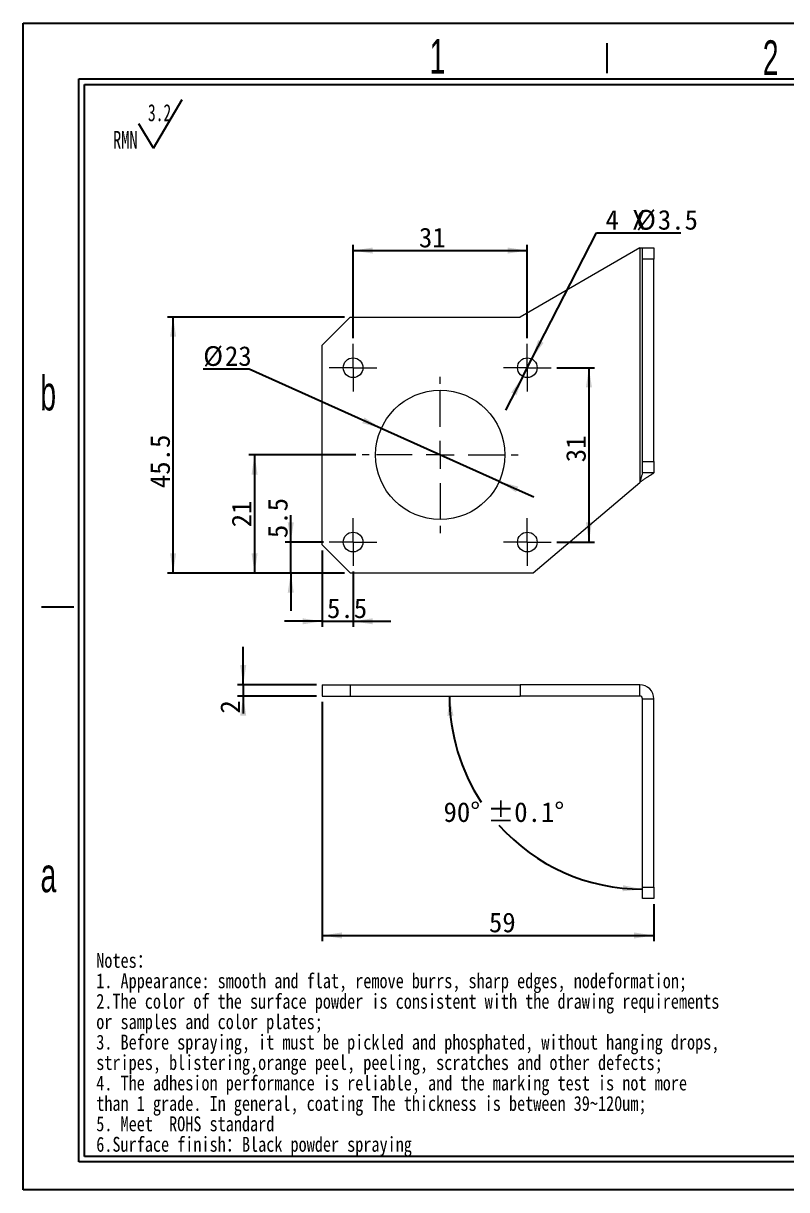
# Model space of a CAD drawing. Header units: millimetres. Extents: x 2 to 295, y 1 to 209.
# Drawn here: x 1.8 to 137.6, y 1.3 to 208.7 of the extents above; entities that cross this region are included whole.
import ezdxf

# ---------------------------------------------------------------- set-up
doc = ezdxf.new("R2010")
doc.units = ezdxf.units.MM
doc.linetypes.add('CENTER', pattern=[10.16, 6.35, -1.27, 1.27, -1.27])
doc.layers.add('DIM', color=5, linetype='Continuous')
doc.layers.add('SLD-0', color=179, linetype='Continuous')
doc.layers.add('中心线', color=1, linetype='CENTER', lineweight=15)
doc.styles.add('SLDTEXTSTYLE0', font='SIMSUN.TTC', dxfattribs={"width": 0.67})
doc.styles.add('SLDTEXTSTYLE14', font='SIMSUN.TTC')
doc.styles.add('SLDTEXTSTYLE3', font='SIMSUN.TTC', dxfattribs={"width": 0.8, "bigfont": 'bigfont'})
doc.styles.add('SLDTEXTSTYLE4', font='SIMSUN.TTC', dxfattribs={"width": 0.8})
doc.styles.add('SLDTEXTSTYLE7', font='GOTHIC.TTF', dxfattribs={"width": 0.61171})
doc.dimstyles.new('SLDDIMSTYLE0', dxfattribs={"dimtxt": 3.5, "dimasz": 3.5, "dimexe": 0, "dimexo": 0.0625, "dimgap": 0.875, "dimtad": 2, "dimrnd": 1e-09, "dimzin": 12, "dimdsep": 46, "dimtxsty": 'SLDTEXTSTYLE0', "dimsah": 1, "dimcen": 0.09, "dimadec": 0, "dimazin": 3, "dimtfac": 1, "dimtofl": 0, "dimtmove": 0, "dimatfit": 3, "dimfxl": 0, "dimfrac": 2, "dimtolj": 1, "dimtzin": 12, "dimarcsym": 0})
doc.dimstyles.new('SLDDIMSTYLE1', dxfattribs={"dimtxt": 3.5, "dimasz": 3.5, "dimexe": 0, "dimexo": 0.0625, "dimgap": 0.875, "dimtad": 2, "dimrnd": 1e-09, "dimzin": 12, "dimdsep": 46, "dimtxsty": 'SLDTEXTSTYLE0', "dimsah": 1, "dimcen": 0.09, "dimadec": 0, "dimazin": 3, "dimtfac": 1, "dimtmove": 0, "dimatfit": 0, "dimfxl": 0, "dimfrac": 2, "dimtolj": 1, "dimtzin": 12, "dimarcsym": 0})
doc.dimstyles.new('SLDDIMSTYLE2', dxfattribs={"dimtxt": 3.5, "dimasz": 3.5, "dimexe": 0, "dimexo": 0.0625, "dimgap": 0.875, "dimtad": 0, "dimtih": 1, "dimtoh": 1, "dimrnd": 1e-09, "dimzin": 12, "dimdsep": 46, "dimtxsty": 'SLDTEXTSTYLE0', "dimsah": 1, "dimcen": 0, "dimadec": 0, "dimazin": 3, "dimtfac": 1, "dimtmove": 0, "dimatfit": 3, "dimfxl": 0, "dimfrac": 2, "dimtolj": 1, "dimtzin": 12, "dimarcsym": 0})
doc.dimstyles.new('SLDDIMSTYLE3', dxfattribs={"dimtxt": 3.5, "dimasz": 3.5, "dimexe": 0, "dimexo": 0.0625, "dimgap": 0.875, "dimtad": 0, "dimtih": 1, "dimtoh": 1, "dimdec": 4, "dimzin": 12, "dimdsep": 46, "dimtxsty": 'SLDTEXTSTYLE0', "dimsah": 1, "dimcen": 0.09, "dimadec": 1, "dimazin": 3, "dimtol": 1, "dimtp": 0.1, "dimtm": 0.1, "dimtfac": 1, "dimtdec": 1, "dimtofl": 0, "dimtmove": 0, "dimatfit": 3, "dimfxl": 0, "dimfrac": 2, "dimtolj": 1, "dimarcsym": 0})

# ---------------------------------------------------------------- blocks, each defined once
blk = doc.blocks.new('SW_NOTE_0')
at = {"layer": 'SLD-0', "color": 0}
for q in [(12.27, 9.26), (4.6, 4.92)]:
    blk.add_line((7.16, 0.59), q, dxfattribs=at)
at = {"layer": 'SLD-0', "color": 0, "attachment_point": 1, "style": 'SLDTEXTSTYLE0'}
for s, insert, char_height in [('3.2', (6.19, 8.45), 3.032), ('RMN', (0, 3.69), 3.175)]:
    blk.add_mtext(s, dxfattribs=dict(at, insert=insert, char_height=char_height))
blk = doc.blocks.new('SW_NOTE_1')
at = {"layer": 'SLD-0', "color": 0, "char_height": 2.6458, "attachment_point": 1}
for s, insert, style in [('Notes\\M+18146', (0, 3.08), 'SLDTEXTSTYLE3'), ('1. Appearance: smooth and flat, remove burrs, sharp edges, nodeformation;', (0, -0.55), 'SLDTEXTSTYLE4'), ('2.The color of the surface powder is consistent with the drawing requirements ', (0, -4.19), 'SLDTEXTSTYLE4'), ('or samples and color plates;', (0, -7.82), 'SLDTEXTSTYLE4'), ('3. Before spraying, it must be pickled and phosphated, without hanging drops, ', (0, -11.45), 'SLDTEXTSTYLE4'), ('stripes, blistering,orange peel, peeling, scratches and other defects;', (0, -15.08), 'SLDTEXTSTYLE4'), ('4. The adhesion performance is reliable, and the marking test is not more ', (0, -18.72), 'SLDTEXTSTYLE4'), ('than 1 grade. In general, coating The thickness is between 39~120um;', (0, -22.35), 'SLDTEXTSTYLE4'), ('5. Meet  ROHS standard', (0, -25.98), 'SLDTEXTSTYLE4'), ('6.Surface finish\\M+18146Black powder spraying', (0, -29.62), 'SLDTEXTSTYLE3')]:
    blk.add_mtext(s, dxfattribs=dict(at, insert=insert, style=style))
blk = doc.blocks.new('_D')
at = {"layer": 'DIM'}
for p, q in [((58.99, 156.44), (27.47, 156.44)), ((28.47, 110.94), (28.47, 156.44)), ((58.99, 110.94), (27.47, 110.94))]:
    blk.add_line(p, q, dxfattribs=at)
for points in [[(28.47, 156.44), (27.93, 152.94), (29.01, 152.94)], [(28.47, 110.94), (29.01, 114.44), (27.93, 114.44)]]:
    blk.add_solid(points, dxfattribs=at)
at = {"layer": 'DIM', "insert": (24.39, 126.02), "char_height": 3.5, "attachment_point": 1, "rotation": 90, "style": 'SLDTEXTSTYLE14'}
blk.add_mtext('45.5', dxfattribs=at)
blk = doc.blocks.new('_D_1')
at = {"layer": 'DIM'}
for p, q in [((60.99, 131.94), (41.96, 131.94)), ((42.96, 131.94), (42.96, 110.94)), ((58.99, 110.94), (41.96, 110.94))]:
    blk.add_line(p, q, dxfattribs=at)
for points in [[(42.96, 131.94), (42.42, 128.44), (43.5, 128.44)], [(42.96, 110.94), (43.5, 114.44), (42.42, 114.44)]]:
    blk.add_solid(points, dxfattribs=at)
at = {"layer": 'DIM', "insert": (38.89, 119.06), "char_height": 3.5, "attachment_point": 1, "rotation": 90, "style": 'SLDTEXTSTYLE14'}
blk.add_mtext('21', dxfattribs=at)
blk = doc.blocks.new('_D_2')
at = {"layer": 'DIM'}
for p, q in [((49.4, 116.44), (49.4, 121.22)), ((55.24, 116.44), (48.4, 116.44)), ((49.4, 110.94), (49.4, 116.44)), ((58.99, 110.94), (48.4, 110.94)), ((49.4, 110.94), (49.4, 104.21))]:
    blk.add_line(p, q, dxfattribs=at)
for points in [[(49.4, 116.44), (49.94, 119.94), (48.86, 119.94)], [(49.4, 110.94), (48.86, 107.44), (49.94, 107.44)]]:
    blk.add_solid(points, dxfattribs=at)
at = {"layer": 'DIM', "insert": (45.33, 117.14), "char_height": 3.5, "attachment_point": 1, "rotation": 90, "style": 'SLDTEXTSTYLE14'}
blk.add_mtext('5.5', dxfattribs=at)
blk = doc.blocks.new('_D_3')
at = {"layer": 'DIM'}
for p, q in [((42, 147.19), (33.82, 147.19)), ((65.5, 136.65), (42, 147.19)), ((86.49, 127.23), (65.5, 136.65)), ((86.49, 127.23), (92.63, 124.48))]:
    blk.add_line(p, q, dxfattribs=at)
for points in [[(65.5, 136.65), (62.53, 138.57), (62.09, 137.59)], [(86.49, 127.23), (89.46, 125.31), (89.9, 126.29)]]:
    blk.add_solid(points, dxfattribs=at)
at = {"layer": 'DIM', "char_height": 3.5, "attachment_point": 1, "style": 'SLDTEXTSTYLE14'}
for s, insert in [('%%c', (33.82, 151.27)), ('23', (37.69, 151.27))]:
    blk.add_mtext(s, dxfattribs=dict(at, insert=insert))
blk = doc.blocks.new('_D_4')
at = {"layer": 'DIM'}
for p, q in [((54.99, 114.94), (54.99, 101.35)), ((60.49, 111.19), (60.49, 101.35)), ((54.99, 102.35), (48.26, 102.35)), ((54.99, 102.35), (60.49, 102.35)), ((60.49, 102.35), (67.22, 102.35))]:
    blk.add_line(p, q, dxfattribs=at)
for points in [[(54.99, 102.35), (51.49, 102.89), (51.49, 101.81)], [(60.49, 102.35), (63.99, 101.81), (63.99, 102.89)]]:
    blk.add_solid(points, dxfattribs=at)
at = {"layer": 'DIM', "insert": (55.85, 106.43), "char_height": 3.5, "attachment_point": 1, "style": 'SLDTEXTSTYLE14'}
blk.add_mtext('5.5', dxfattribs=at)
blk = doc.blocks.new('_D_5')
at = {"layer": 'DIM'}
for p, q in [((96.74, 147.44), (103.45, 147.44)), ((102.45, 147.44), (102.45, 116.44)), ((96.74, 116.44), (103.45, 116.44))]:
    blk.add_line(p, q, dxfattribs=at)
for points in [[(102.45, 147.44), (101.92, 143.94), (102.99, 143.94)], [(102.45, 116.44), (102.99, 119.94), (101.92, 119.94)]]:
    blk.add_solid(points, dxfattribs=at)
at = {"layer": 'DIM', "insert": (98.38, 130.63), "char_height": 3.5, "attachment_point": 1, "rotation": 90, "style": 'SLDTEXTSTYLE14'}
blk.add_mtext('31', dxfattribs=at)
blk = doc.blocks.new('_D_6')
at = {"layer": 'DIM'}
for p, q in [((60.49, 152.69), (60.49, 169.27)), ((60.49, 168.27), (91.49, 168.27)), ((91.49, 152.69), (91.49, 169.27))]:
    blk.add_line(p, q, dxfattribs=at)
for points in [[(60.49, 168.27), (63.99, 167.73), (63.99, 168.81)], [(91.49, 168.27), (87.99, 168.81), (87.99, 167.73)]]:
    blk.add_solid(points, dxfattribs=at)
at = {"layer": 'DIM', "insert": (72.2, 172.34), "char_height": 3.5, "attachment_point": 1, "style": 'SLDTEXTSTYLE14'}
blk.add_mtext('31', dxfattribs=at)
blk = doc.blocks.new('_D_7')
at = {"layer": 'DIM'}
for p, q in [((92.29, 149), (103.81, 171.42)), ((103.81, 171.42), (118.8, 171.42)), ((90.69, 145.88), (92.29, 149)), ((90.69, 145.88), (87.62, 139.9))]:
    blk.add_line(p, q, dxfattribs=at)
for points in [[(92.29, 149), (94.37, 151.87), (93.41, 152.36)], [(90.69, 145.88), (88.62, 143.02), (89.57, 142.53)]]:
    blk.add_solid(points, dxfattribs=at)
at = {"layer": 'DIM', "char_height": 3.5, "attachment_point": 1, "style": 'SLDTEXTSTYLE14'}
for s, insert in [('4 X ', (105.4, 175.49)), ('%%c', (110.84, 175.49)), ('3.5', (114.71, 175.49))]:
    blk.add_mtext(s, dxfattribs=dict(at, insert=insert))
blk = doc.blocks.new('SW_CENTERMARKSYMBOL_0')
at = {"layer": '中心线', "color": 0}
for p, q in [((0, 2.5), (0, 4.25)), ((0, 0), (0, 2.5)), ((-2.5, 0), (-4.25, 0)), ((0, 0), (-2.5, 0)), ((0, 0), (0, -2.5)), ((0, 0), (2.5, 0)), ((2.5, 0), (4.25, 0)), ((0, -2.5), (0, -4.25))]:
    blk.add_line(p, q, dxfattribs=at)
blk = doc.blocks.new('SW_CENTERMARKSYMBOL_1')
at = {"layer": '中心线', "color": 0}
for p, q in [((0, 2.5), (0, 4.25)), ((0, 0), (0, 2.5)), ((-2.5, 0), (-4.25, 0)), ((0, 0), (-2.5, 0)), ((0, 0), (0, -2.5)), ((0, 0), (2.5, 0)), ((2.5, 0), (4.25, 0)), ((0, -2.5), (0, -4.25))]:
    blk.add_line(p, q, dxfattribs=at)
blk = doc.blocks.new('SW_CENTERMARKSYMBOL_2')
at = {"layer": '中心线', "color": 0}
for p, q in [((0, 2.5), (0, 4.25)), ((0, 0), (0, 2.5)), ((-2.5, 0), (-4.25, 0)), ((0, 0), (-2.5, 0)), ((0, 0), (0, -2.5)), ((0, 0), (2.5, 0)), ((2.5, 0), (4.25, 0)), ((0, -2.5), (0, -4.25))]:
    blk.add_line(p, q, dxfattribs=at)
blk = doc.blocks.new('SW_CENTERMARKSYMBOL_3')
at = {"layer": '中心线', "color": 0}
for p, q in [((0, 2.5), (0, 4.25)), ((0, 0), (0, 2.5)), ((-2.5, 0), (-4.25, 0)), ((0, 0), (-2.5, 0)), ((0, 0), (0, -2.5)), ((0, 0), (2.5, 0)), ((2.5, 0), (4.25, 0)), ((0, -2.5), (0, -4.25))]:
    blk.add_line(p, q, dxfattribs=at)
blk = doc.blocks.new('SW_CENTERMARKSYMBOL_4')
at = {"layer": '中心线', "color": 0}
for p, q in [((0, 5), (0, 14)), ((0, 0), (0, 2.5)), ((-5, 0), (-14, 0)), ((0, 0), (-2.5, 0)), ((0, 0), (0, -2.5)), ((0, 0), (2.5, 0)), ((5, 0), (14, 0)), ((0, -5), (0, -14))]:
    blk.add_line(p, q, dxfattribs=at)
blk = doc.blocks.new('_D_18')
at = {"layer": 'DIM'}
for start, end in [(180, 213.3442), (221.9321, 270)]:
    blk.add_arc((111.99, 89.06), 34.35, start, end, dxfattribs=at)
for points in [[(77.64, 89.06), (77.28, 85.54), (78.36, 85.59)], [(111.99, 54.71), (108.53, 55.43), (108.47, 54.35)]]:
    blk.add_solid(points, dxfattribs=at)
at = {"layer": 'DIM', "char_height": 3.5, "attachment_point": 1, "style": 'SLDTEXTSTYLE14'}
for s, insert in [('90°', (76.58, 70.18)), (' ±0.1°', (82.02, 70.18))]:
    blk.add_mtext(s, dxfattribs=dict(at, insert=insert))
blk = doc.blocks.new('_D_19')
at = {"layer": 'DIM'}
for p, q in [((54.99, 88.06), (54.99, 45.49)), ((113.99, 52.06), (113.99, 45.49)), ((54.99, 46.49), (113.99, 46.49))]:
    blk.add_line(p, q, dxfattribs=at)
for points in [[(54.99, 46.49), (58.49, 45.95), (58.49, 47.03)], [(113.99, 46.49), (110.49, 47.03), (110.49, 45.95)]]:
    blk.add_solid(points, dxfattribs=at)
at = {"layer": 'DIM', "insert": (84.66, 50.56), "char_height": 3.5, "attachment_point": 1, "style": 'SLDTEXTSTYLE14'}
blk.add_mtext('59', dxfattribs=at)
blk = doc.blocks.new('_D_20')
at = {"layer": 'DIM'}
for p, q in [((40.94, 91.06), (40.94, 97.79)), ((53.99, 91.06), (39.94, 91.06)), ((40.94, 91.06), (40.94, 89.06)), ((53.99, 89.06), (39.94, 89.06)), ((40.94, 89.06), (40.94, 85.94))]:
    blk.add_line(p, q, dxfattribs=at)
for points in [[(40.94, 91.06), (41.48, 94.56), (40.4, 94.56)], [(40.94, 89.06), (40.4, 85.56), (41.48, 85.56)]]:
    blk.add_solid(points, dxfattribs=at)
at = {"layer": 'DIM', "insert": (36.87, 85.94), "char_height": 3.5, "attachment_point": 1, "rotation": 90, "style": 'SLDTEXTSTYLE14'}
blk.add_mtext('2', dxfattribs=at)

msp = doc.modelspace()

# ---------------------------------------------------------------- linework, layer by layer
at = {"color": 7, "linetype": 'Continuous', "lineweight": 15}
for p, q in [((111.49369, 168.74158), (90.18944, 156.44158)), ((111.49369, 168.74158), (111.49369, 127.04461)), ((111.49369, 168.74158), (111.99368, 168.74158)), ((111.99368, 168.74158), (113.99368, 168.74158)), ((111.99368, 166.74158), (111.99368, 168.74158)), ((113.99368, 168.74158), (113.99368, 166.74158)), ((111.99368, 130.74158), (111.99368, 166.74158)), ((113.99368, 166.74158), (111.99368, 166.74158)), ((113.99368, 130.74158), (113.99368, 166.74158)), ((54.99367, 151.44158), (59.99366, 156.44158)), ((59.99366, 156.44158), (90.18944, 156.44158)), ((54.99367, 115.94158), (54.99367, 151.44158)), ((111.99368, 130.74158), (113.99368, 130.74158)), ((111.99368, 128.74158), (111.99368, 130.74158)), ((113.99368, 130.74158), (113.99368, 128.74158)), ((113.99368, 128.74158), (111.99368, 128.74158)), ((92.51509, 110.94158), (111.49369, 127.04461)), ((54.99367, 115.94158), (59.99366, 110.94158)), ((59.99366, 110.94158), (92.51509, 110.94158)), ((54.99367, 91.06253), (54.99367, 89.06253)), ((54.99367, 91.06253), (59.99366, 91.06253)), ((59.99366, 91.06253), (59.99366, 89.06253)), ((59.99366, 91.06253), (90.18944, 91.06253)), ((90.18944, 91.06253), (90.18944, 89.06253)), ((111.49369, 91.06253), (90.18944, 91.06253)), ((111.49369, 89.06253), (111.49369, 91.06253)), ((54.99367, 89.06253), (59.99366, 89.06253)), ((59.99366, 89.06253), (90.18944, 89.06253)), ((111.49369, 89.06253), (90.18944, 89.06253)), ((111.99368, 88.56253), (113.99368, 88.56253)), ((111.99368, 55.06253), (111.99368, 88.56253)), ((113.99368, 55.06253), (113.99368, 88.56253)), ((111.99368, 55.06253), (113.99368, 55.06253)), ((111.99368, 53.06253), (111.99368, 55.06253)), ((113.99368, 55.06253), (113.99368, 53.06253)), ((113.99368, 53.06253), (111.99368, 53.06253))]:
    msp.add_line(p, q, dxfattribs=at)
for centre, radius in [((60.49367, 147.44158), 1.75), ((91.49367, 147.44158), 1.75), ((75.99367, 131.94158), 11.5), ((60.49367, 116.44158), 1.75), ((91.49367, 116.44158), 1.75)]:
    msp.add_circle(centre, radius, dxfattribs=at)
for radius in [2.5, 0.5]:
    msp.add_arc((111.49367, 88.56253), radius, 0, 90, dxfattribs=at)
for points, knots in [([(111.49367, 127.04461), (111.54229, 127.08515), (111.64104, 127.16749), (111.79506, 127.28735), (111.95484, 127.40651), (112.11927, 127.524), (112.28661, 127.63938), (112.45517, 127.75208), (112.62309, 127.86153), (112.78851, 127.96719), (112.9495, 128.06851), (113.10417, 128.16492), (113.25072, 128.25587), (113.38743, 128.34081), (113.51275, 128.4192), (113.62533, 128.49046), (113.72403, 128.55406), (113.80799, 128.60943), (113.87659, 128.65601), (113.92963, 128.69333), (113.96672, 128.72051), (113.98951, 128.73813), (113.9923, 128.74044), (113.99367, 128.74158)], [0, 0, 0, 0, 0.043630735, 0.08861019, 0.13478202, 0.18198873, 0.230072475, 0.278875768, 0.328242131, 0.378016736, 0.428047052, 0.478183547, 0.528280446, 0.578196606, 0.627796523, 0.676951507, 0.725541095, 0.773454725, 0.820593767, 0.866873957, 0.912228336, 0.95661075, 1, 1, 1, 1]), ([(111.99367, 128.74158), (111.99367, 128.74158), (111.98027, 128.68838), (111.92422, 128.50235), (111.88167, 128.36952), (111.7791, 128.05099), (111.71944, 127.8653), (111.6015, 127.46783), (111.54351, 127.25602), (111.49367, 127.04461)], [0, 0, 0, 0, 0.25, 0.25, 0.5, 0.5, 0.75, 0.75, 1, 1, 1, 1])]:
    msp.add_open_spline(points, degree=3, knots=knots, dxfattribs=at)
at = {"layer": 'SLD-0'}
for p, q in [((1.81204, 208.67374), (295.10656, 208.67374)), ((1.81204, 1.29378), (1.81204, 208.67374)), ((12.67482, 7.21892), (12.67482, 197.81098)), ((12.67482, 197.81098), (289.18142, 197.81098)), ((289.18142, 7.21892), (12.67482, 7.21892)), ((295.10656, 1.29378), (1.81204, 1.29378))]:
    msp.add_line(p, q, dxfattribs=at)
at = {"layer": 'SLD-0', "color": 6, "linetype": 'Continuous'}
for p, q in [((105.70104, 199.78603), (105.70104, 205.16949)), ((11.6873, 6.2314), (11.6873, 198.7985)), ((11.6873, 198.7985), (290.16894, 198.7985)), ((10.80456, 104.8527), (5.06807, 104.8527)), ((290.16894, 6.2314), (11.6873, 6.2314))]:
    msp.add_line(p, q, dxfattribs=at)

# ---------------------------------------------------------------- block references
at = {"layer": 'SLD-0'}
msp.add_blockref('SW_NOTE_0', (17.795, 185.85782), dxfattribs=at)
at = {"layer": 'SLD-0', "color": 5}
msp.add_blockref('SW_NOTE_1', (14.79147, 40.30513), dxfattribs=at)
at = {"layer": '中心线'}
for name, p in [('SW_CENTERMARKSYMBOL_2', (60.49367, 147.44158)), ('SW_CENTERMARKSYMBOL_3', (91.49367, 147.44158)), ('SW_CENTERMARKSYMBOL_4', (75.99367, 131.94158)), ('SW_CENTERMARKSYMBOL_0', (60.49367, 116.44158)), ('SW_CENTERMARKSYMBOL_1', (91.49367, 116.44158))]:
    msp.add_blockref(name, p, dxfattribs=at)

# ---------------------------------------------------------------- texts
at = {"layer": 'SLD-0', "char_height": 6.17202, "attachment_point": 1, "style": 'SLDTEXTSTYLE7'}
for s, insert in [('1', (74.11098, 205.89882)), ('2', (133.38806, 205.6552)), ('b', (4.83464, 146.01941)), ('a', (4.87979, 60.35108))]:
    msp.add_mtext(s, dxfattribs=dict(at, insert=insert))

# ---------------------------------------------------------------- dimensions: what is measured, and where the dimension line sits
at = {"layer": 'DIM'}
dim = msp.add_diameter_dim_2p(p1=(92.29335, 148.99819), p2=(90.694, 145.88498), text='4 X <>', dimstyle='SLDDIMSTYLE2', dxfattribs=at)
dim.commit()
dim.dimension.update_dxf_attribs({"geometry": '_D_7', "text_midpoint": (112.09933, 173.95858), "dimtype": 163})
for base, p1, p2, angle, dimstyle, picture, middle in [((91.49367, 168.27172), (60.49367, 151.69158), (91.49367, 151.69158), 0, 'SLDDIMSTYLE0', '_D_6', (73.56173, 168.27172)), ((28.46764, 156.44158), (59.99367, 110.94158), (59.99367, 156.44158), 90, 'SLDDIMSTYLE0', '_D', (28.46764, 128.74587)), ((102.45393, 116.44158), (95.74367, 147.44158), (95.74367, 116.44158), 90, 'SLDDIMSTYLE0', '_D_5', (102.45393, 131.99088)), ((42.96203, 110.94158), (61.99367, 131.94158), (59.99367, 110.94158), 90, 'SLDDIMSTYLE0', '_D_1', (42.96203, 120.417)), ((49.39917, 116.44158), (59.99367, 110.94158), (56.24367, 116.44158), 90, 'SLDDIMSTYLE1', '_D_2', (49.39917, 119.17942)), ((60.49367, 102.3531), (54.99367, 115.94158), (60.49367, 112.19158), 0, 'SLDDIMSTYLE1', '_D_4', (57.88909, 102.3531)), ((40.94201, 89.06253), (54.99367, 91.06253), (54.99367, 89.06253), 90, 'SLDDIMSTYLE1', '_D_20', (40.94201, 86.62121))]:
    dim = msp.add_linear_dim(base=base, p1=p1, p2=p2, angle=angle, dimstyle=dimstyle, dxfattribs=at)
    dim.commit()
    dim.dimension.update_dxf_attribs({"geometry": picture, "text_midpoint": middle, "dimtype": 160})
dim = msp.add_diameter_dim_2p(p1=(65.50159, 136.64968), p2=(86.48576, 127.23348), dimstyle='SLDDIMSTYLE2', dxfattribs=at)
dim.commit()
dim.dimension.update_dxf_attribs({"geometry": '_D_3', "text_midpoint": (37.121, 149.73028), "dimtype": 163})
dim = msp.add_angular_dim_2l(base=(79.08521, 79.20698), line1=((111.49367, 89.06253), (54.99367, 89.06253)), line2=((111.99367, 53.06253), (111.99367, 88.56253)), dimstyle='SLDDIMSTYLE3', dxfattribs=at)
dim.commit()
dim.dimension.update_dxf_attribs({"geometry": '_D_18', "text_midpoint": (84.74516, 68.14323), "dimtype": 162})
dim = msp.add_linear_dim(base=(113.99367, 46.48811), p1=(54.99367, 89.06253), p2=(113.99367, 53.06253), dimstyle='SLDDIMSTYLE0', dxfattribs=at)
dim.commit()
dim.dimension.update_dxf_attribs({"geometry": '_D_19', "text_midpoint": (86.02433, 46.48811), "dimtype": 160})

doc.saveas('drawing.dxf')
